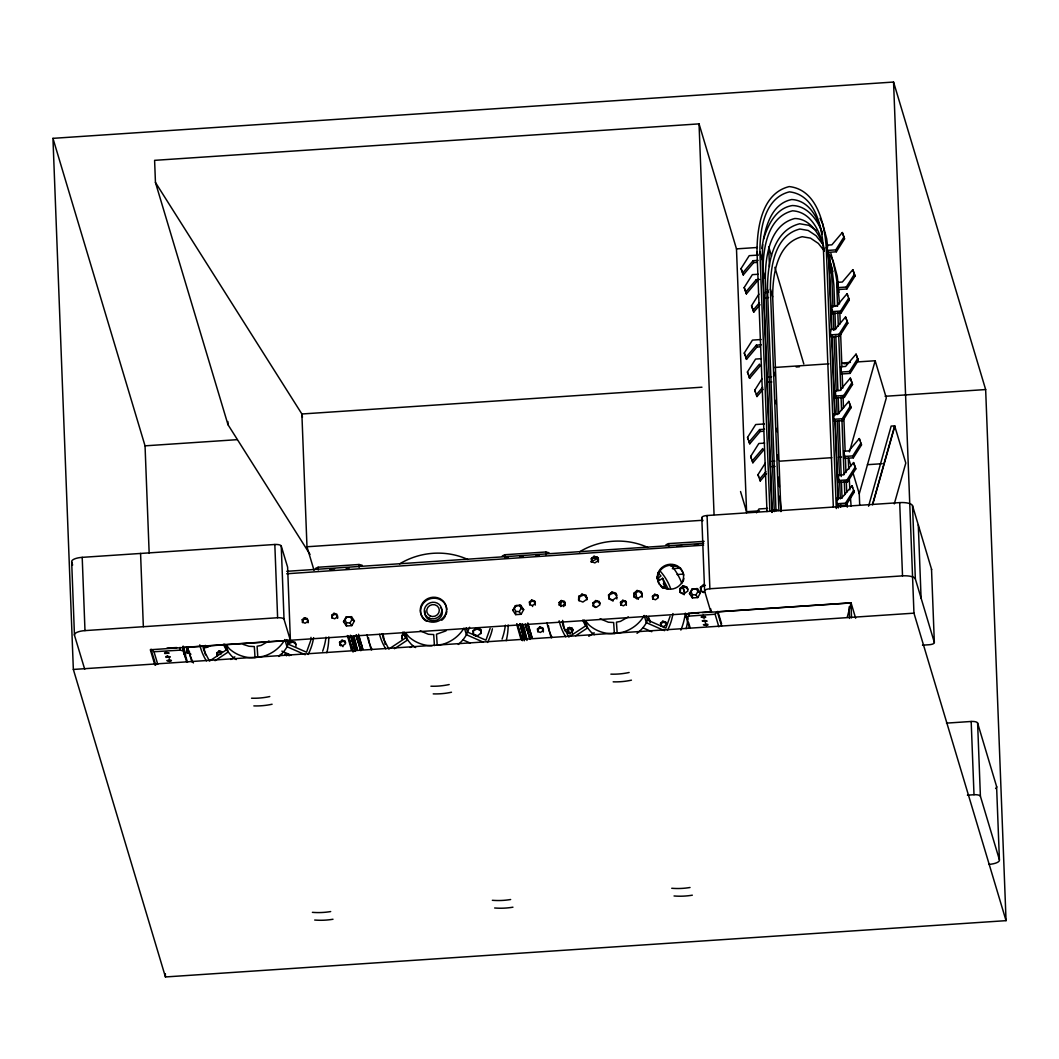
<?xml version="1.0" encoding="UTF-8"?>
<svg xmlns="http://www.w3.org/2000/svg" width="1059" height="1059" viewBox="0 0 1059 1059"><rect width="100%" height="100%" fill="white"/><g stroke="black" fill="none" stroke-linecap="round" stroke-linejoin="round"><path stroke-width="1.5" d="M404.67 634.328L402.182 635.691L402.116 639.173L401.732 635.44L404.326 633.6M475.557 635.969L473.32 634.394L473.386 630.926L477.106 628.874L481.183 631.098L480.799 633.772M535.298 602.637L535.258 605.086L534.464 600.877L531.618 600.082L529.394 602.055L529.752 604.967L530.162 602.134L532.929 600.982L535.298 602.637L534.464 600.877M543.36 629.549L543.307 631.985L542.526 627.775L539.68 626.994L537.456 628.967L537.813 631.866L538.224 629.046L540.99 627.881L543.36 629.549L542.526 627.775M564.963 603.114L564.924 605.563L564.129 601.34L561.296 600.559L559.073 602.531L559.43 605.43L559.84 602.611L562.607 601.446L564.963 603.114L564.129 601.34M586.977 599.778L585.945 595.317L581.854 594.178L578.651 597.011L579.048 600.784L579.63 596.72L583.628 595.039L587.03 597.435M598.388 559.178L598.335 562.144L597.435 557.233L593.98 556.293L591.293 558.675L591.663 561.998L592.166 558.57L595.515 557.166L598.388 559.178L597.435 557.233M642.138 597.263L642.204 593.742L641.132 591.61L637.028 590.485L633.838 593.318L634.235 597.091L636.988 598.587M766.981 511.563L757.013 252.214C756.986 228.188 761.659 193.426 789.207 186.569C817.23 189.68 824.577 224.23 826.258 247.568L836.292 508.572M769.867 511.365L759.899 252.016C759.872 229.988 764.148 198.126 789.405 191.851C815.099 194.697 821.837 226.361 823.372 247.766L833.34 507.115M771.905 512.45L762.202 259.707L762.705 244.603M772.302 512.159L763.036 270.985C763.01 248.958 767.285 217.095 792.542 210.807C812.187 211.906 820.831 233.695 824.445 250.255M774.288 511.59L765.339 278.676C765.313 256.649 769.589 224.786 794.846 218.498C809.844 218.736 818.594 233.245 823.452 245.688M775.995 510.742L767.497 289.385C767.471 265.359 772.143 230.61 799.691 223.753L808.732 225.302L816.092 230.253M778.881 510.544L770.383 289.2C770.356 267.172 774.632 235.31 799.889 229.022L808.176 230.452L816.065 235.733L822.989 244.523M780.933 511.629L772.686 296.877C772.66 274.863 776.935 243.001 802.192 236.713L810.479 238.143L818.355 243.424L824.299 250.957M310.989 637.346L310.764 640.404L306.541 652.212L288.114 644.11L286.817 639.795M560.767 606.569L561.217 600.466L562.607 601.446M219.094 650.914L220.418 651.814L217.638 652.979L217.241 655.799L216.87 652.887L219.094 650.914L221.94 651.709M305.76 618.655L302.98 619.806L302.583 622.639L302.212 619.727L304.436 617.754L307.282 618.549L308.076 622.758L308.116 620.309L304.436 617.754M332.063 618.204L332.473 615.385L335.24 614.22L337.596 615.875L337.556 618.324L336.762 614.114L333.916 613.32L331.705 615.292L331.93 617.715L334.644 618.8L337.384 616.867M343.301 641.119L340.521 642.284L340.124 645.116L339.754 642.204L341.978 640.232L344.824 641.013L345.658 642.787L341.978 640.232M567.492 632.342L567.889 629.523L570.669 628.358L573.025 630.026L572.191 628.252L569.345 627.471L567.121 629.43L567.492 632.342L570.364 633.904L567.359 631.866M593.371 606.251L593.861 602.836L597.223 601.419L600.082 603.445L599.129 601.499L595.688 600.546L592.987 602.928L593.371 606.251L595.688 607.522M608.938 598.772L609.521 594.708L613.518 593.04L616.907 595.436L615.835 593.305L611.745 592.18L608.541 595.012L608.938 598.772L613.082 601.035L612.79 600.069L608.872 598.507M624.055 601.194L621.262 602.372L620.852 605.218L620.495 602.293L622.732 600.307L625.591 601.102L626.438 602.875L622.732 600.307M634.235 597.091L634.818 593.014L638.802 591.346L642.204 593.742M652.834 599.182L653.231 596.363L656.011 595.198L658.367 596.852L657.533 595.092L654.687 594.298L652.463 596.27L652.701 598.692L655.415 599.791L658.155 597.845L657.533 595.092M664.059 622.096L661.293 623.261L660.882 626.094L660.525 623.182L662.749 621.209L665.595 621.99L666.429 623.764L662.749 621.209M683.982 593.742L687.926 590.962L687.026 586.99L682.936 585.852L679.732 588.698L680.063 592.18L683.982 593.742L684.273 594.708L680.13 592.458L680.712 588.394L684.71 586.726L688.098 589.108M703.586 592.577L700.82 591.068L701.402 587.004L705.387 585.336M183.511 652.119L185.153 656.646L185.603 653.88L183.141 646.083M351.879 647.049L351.429 649.829L347.378 635.532M761.845 248.508C764.744 229.935 769.999 203.99 791.708 199.529C809.473 200.323 818.739 219.134 822.366 234.37M847.266 617.145L851.052 602.928L717.367 611.877L721.603 626.028M849.45 451.862L875.171 360.748L857.009 361.953M859.709 505.342L859.259 493.785L886.304 397.946L875.171 360.748M868.552 506.215L891.162 426.089L894.67 425.85L905.802 463.061L894.286 503.912M872.497 504.415L894.67 425.85M872.616 504.812L894.789 426.261M490.145 628.384L485.922 640.205L467.509 632.104L466.212 627.775M563.626 606.622L565.215 602.2M670.095 616.338L665.873 628.146L647.459 620.044L646.162 615.729M763.565 239.202C767.894 224.905 775.929 208.107 792.344 205.539C807.408 205.764 817.217 219.57 822.208 232.358M289.689 640.457L286.711 647.38A35.212 33.094 -16.7 0 1 278.888 656.461M469.6 627.232L466.092 635.36A35.212 33.094 -16.7 0 1 458.269 644.454M649.035 616.404L646.056 623.314A35.212 33.094 -16.7 0 1 637.028 633.348M343.513 621.699L346.068 617.053L351.509 616.695L354.394 620.971L351.853 625.617L346.412 625.988L343.513 621.699L347.14 616.828M512.808 610.368L515.349 605.722L520.79 605.351L523.689 609.64L521.134 614.286L515.693 614.644L512.808 610.368L516.421 605.496M689.488 593.649L692.043 589.003L697.484 588.645L700.37 592.921L697.828 597.567L692.387 597.938L689.488 593.649L693.115 588.778M344.982 619.608L346.372 622.692L349.92 622.996L351.919 619.687L350.317 616.656M514.264 608.263L515.654 611.347L519.201 611.652L521.2 608.343L519.598 605.324M690.958 591.557L692.348 594.642L695.895 594.946L697.894 591.637L696.293 588.605M757 262.407L753.704 262.619L743.259 274.956L741.048 268.562L749.216 255.669L757.873 255.087M759.568 279.444L756.272 279.669L756.841 281.588L746.383 293.912L744.186 287.532L752.353 274.638L758.125 274.255M760.005 304.727L753.743 312.127L751.533 305.747L758.879 294.137M744.874 354.924L744.292 352.991L752.459 340.098L761.117 339.529M747.998 373.88L747.429 371.961L755.596 359.067L761.368 358.683M835.789 249.871L843.957 236.978L842.329 232.517L831.871 244.841L826.92 245.172L827.119 250.453L835.789 249.871L836.358 251.79L827.701 252.373L826.92 245.172M836.358 251.79L844.526 238.897L843.957 236.978M755.358 392.095L754.776 390.175L762.123 378.566M748.117 439.353L747.535 437.42L755.702 424.527L764.36 423.957M846.273 287.055L854.428 274.162L852.813 269.701L842.355 282.025L837.404 282.356L837.603 287.638L846.273 287.055L846.843 288.975L838.185 289.557L837.404 282.356M846.843 288.975L855.01 276.081L854.428 274.162M841.111 312.974L840.542 311.055L848.709 298.161L849.278 300.081L841.111 312.974L832.453 313.557L831.672 306.355L836.623 306.025L847.081 293.7L849.278 300.081M751.255 458.309L750.672 456.389L758.84 443.496L764.611 443.112M839.602 336.233L839.032 334.3L847.2 321.406L845.572 316.945L835.114 329.283L830.163 329.614L830.944 336.802L839.602 336.233L847.769 323.339L847.2 321.406M758.601 476.524L758.019 474.604L765.366 463.008M756.497 512.834L758.946 508.969L767.603 508.386M850.086 373.403L849.517 371.484L857.671 358.591L856.056 354.13L845.598 366.454L840.647 366.785L841.428 373.986L850.086 373.403L858.253 360.51L857.671 358.591M844.354 397.403L843.785 395.484L851.952 382.59L850.324 378.129L839.866 390.453L834.916 390.784L835.697 397.985L844.354 397.403L852.521 384.51L851.952 382.59M842.845 420.661L842.276 418.742L850.443 405.849L848.815 401.374L838.357 413.712L833.407 414.043L834.188 421.244L842.845 420.661L851.012 407.768L850.443 405.849M853.329 457.832L852.76 455.913L860.914 443.019L861.496 444.939L853.329 457.832L844.672 458.415L843.891 451.213L848.841 450.882L859.299 438.558L861.496 444.939M847.597 481.845L847.028 479.912L855.195 467.019L853.567 462.558L843.11 474.895L838.159 475.226L838.94 482.414L847.597 481.845L855.765 468.952L855.195 467.019M846.088 505.09L845.519 503.171L853.686 490.277L854.256 492.197L846.088 505.09L837.431 505.673L836.65 498.471L841.601 498.14L852.058 485.803L854.256 492.197M205.34 645.355L204.744 646.136L208.477 646.467M743.259 274.956L742.677 273.023L753.134 260.699L758.085 260.368M746.383 293.912L745.814 291.993L756.272 279.669M753.743 312.127L753.161 310.208L759.435 302.808M761.328 344.797L756.378 345.128L745.92 357.465L746.502 359.385L756.947 347.048L760.256 346.836M749.626 378.354L760.084 366.017L759.515 364.097L749.057 376.422L749.626 378.354L747.429 371.961M762.679 387.237L756.404 394.636L756.986 396.556L763.248 389.169M764.572 429.226L759.621 429.557L749.163 441.894L749.746 443.814L760.19 431.476L763.499 431.265M752.87 462.783L763.327 450.446L762.758 448.526L752.3 460.85L752.87 462.783L750.672 456.389M765.922 471.679L759.647 479.065L760.23 480.998L766.491 473.598M689.594 628.318L686.285 617.291L688.919 616.126L715.09 614.22L717.83 611.334L721.616 623.95M186.702 649.154L187.681 648.849L187.086 652.926L186.702 649.154L188.833 647.261M296.083 646.189L295.196 642.231L291.093 641.092L287.902 643.938L292.866 641.953L296.268 644.349M700.82 591.068L700.423 587.308L703.626 584.475M268.973 640.96L261.083 645.461L257.099 646.228L257.814 657.189M628.318 616.894L620.415 621.395L616.444 622.163L617.159 633.123M307.904 621.302L305.164 623.235L302.45 622.149M280.039 655.124L282.263 653.549M339.992 644.627L342.706 645.712L345.446 643.779L344.824 641.013M480.68 629.456L480.998 632.911L477.847 635.704L473.81 634.593L472.923 630.674L476.815 627.921L480.68 629.456L481.183 631.098M529.632 604.477L532.346 605.563L535.086 603.63M598.189 560.582L594.867 562.925L591.571 561.614M564.751 604.093L562.011 606.039L559.298 604.954M543.148 630.529L540.408 632.475L537.681 631.389M612.79 600.069L616.735 597.276L615.835 593.305M570.073 632.951L572.813 631.005L572.191 628.252M625.591 601.102L626.226 603.868L623.46 605.827L620.72 604.729M634.169 596.813L638.074 598.375L642.019 595.582L641.132 591.61M660.763 625.604L663.477 626.69L666.217 624.757L665.595 621.99M215.043 660.697L228.241 651.973L226.083 644.772L229.406 648.796A35.212 33.094 -16.7 0 0 254.186 657.758L263.254 656.328A35.212 33.094 -16.7 0 0 284.553 640.166M230.809 659.479L234.833 656.818M394.438 648.69L407.622 639.967L405.465 632.752L408.8 636.777A35.212 33.094 -16.7 0 0 432.046 645.752M410.204 647.473L412.878 645.699M657.043 578.638L661.001 576.017L657.798 572.628M575.699 635.757L587.573 627.908L585.415 620.706L588.751 624.731A35.212 33.094 -16.7 0 0 613.518 633.692L622.599 632.276A35.212 33.094 -16.7 0 0 643.885 616.1M658.698 580.875L662.616 578.28L668.322 589.188M588.817 636.3L594.178 632.752M662.246 587.732L664.92 585.971L662.616 578.28M523.212 637.24L520.724 638.484L516.673 624.188M590.843 561.866L598.07 558.278M446.011 630.86L436.493 634.222L437.208 645.169L442.636 644.322A35.212 33.094 -16.7 0 0 463.935 628.159M315.516 568.392L318.15 567.24L359.014 564.5L362.218 565.268M502.31 555.896L504.944 554.731L545.809 551.991L549.012 552.758M665.939 544.776L668.573 543.611L704.169 541.361M686.285 617.291L686.179 614.524L688.813 613.36L711.582 611.533M704.023 617.86L705.704 617.238L705.387 616.576L701.071 617L704.023 617.86L703.097 615.16M706.327 625.551L708.008 624.929L707.69 624.267L703.375 624.691L706.327 625.551L705.4 622.838M578.651 597.011L579.63 596.72M608.541 595.012L609.521 594.708M633.838 593.318L634.818 593.014M679.732 588.698L680.712 588.394M700.423 587.308L701.402 587.004M169.374 661.438L171.465 660.803L170.83 660.061L166.832 660.564L169.374 661.438L169.268 658.672M289.12 655.799L287.518 653.8L286.473 655.786L284.99 654.184L287.518 653.8L288.644 655.031M591.293 558.675L592.166 558.57M592.987 602.928L593.861 602.836M286.698 573.766L703.6 545.173M52.95 138.345L893.558 82.046L985.651 389.553L1006.05 920.655L165.442 976.954L73.349 669.447L52.95 138.345L145.043 445.839L149.16 553.05M746.621 512.794L736.482 248.878L699.046 123.877L154.601 160.346L155.448 182.466L227.989 424.699L310.022 554.4M736.482 248.878L757.423 247.475M765.472 292.469L768.357 292.271M765.26 297.764L768.569 297.553M831.884 311.637L840.542 311.055M830.362 334.882L839.032 334.3M774.473 367.486L828.945 363.833M842.143 362.959L850.403 362.403M796.156 366.983L799.452 366.758M843.93 363.78L847.226 363.568M768.715 376.898L771.601 376.7M840.846 372.066L849.517 371.484M768.503 382.206L771.812 381.981M701.958 387.197L301.881 413.99L155.448 182.466M835.127 396.066L843.785 395.484M145.043 445.839L237.348 439.657M885.099 396.291L985.651 389.553M833.618 419.311L842.276 418.742M771.958 461.327L774.844 461.128M844.089 456.495L852.76 455.913M779.702 461.168L831.831 457.673M838.344 457.236L841.601 457.025M771.746 466.635L775.056 466.41M867.427 464.689L882.253 463.696M838.371 480.495L847.028 479.912M836.862 503.74L845.519 503.171M759.462 510.835L746.582 511.709L740.532 491.522M773.957 509.869L777.187 509.657M84.72 669.262L74.461 635.228L71.681 561.972A11.742 3.905 -2.2 0 1 82.205 557.352L274.824 544.485A5.864 1.946 -2.2 0 1 281.244 546.007L287.611 567.147L290.404 640.404L150.312 649.749L154.945 665.118M855.646 618.244L851.052 602.836L710.946 612.221L704.619 591.081L701.799 517.838A5.864 1.946 -2.2 0 1 707.068 515.521L899.7 502.615A11.742 3.905 -2.2 0 1 912.527 505.686L931.523 569.173L934.342 642.429A5.864 1.959 -2.2 0 1 929.074 644.746L922.495 645.183M302.464 417.233L301.881 413.99L306.978 546.762L702.699 520.26M286.751 571.317L703.719 543.346M329.693 569.239L334.591 568.908M346.041 568.154L349.311 567.928M508.32 557.286L505.05 557.497L504.944 554.731M519.77 556.518L523.027 556.293M536.106 555.419L539.375 555.194M598.388 557.947L591.796 558.384A58.099 54.591 -16.7 0 1 594.509 557.286M670.585 566.022L675.523 565.691M672.333 568.67L680.58 568.127M677.045 574.534L683.624 574.084M692.043 589.003L697.484 588.645M74.461 635.228A11.742 3.905 -2.2 0 1 84.985 630.608L277.617 617.741A5.864 1.946 -2.2 0 1 284.024 619.263L290.404 640.404M704.619 591.081A5.864 1.946 -2.2 0 1 709.874 588.764L902.52 575.871A11.742 3.905 -2.2 0 1 915.347 578.929L934.342 642.429M346.068 617.053L351.509 616.695M515.349 605.722L520.79 605.351M182.307 647.486L698.914 612.896M702.21 612.671L710.457 612.128M73.349 669.447L913.957 613.161L1006.05 920.655M946.481 723.125L971.182 721.47A5.864 1.946 -2.2 0 1 977.603 723.006L996.598 786.506L999.405 859.749A11.742 3.905 -2.2 0 1 988.881 864.382M967.41 795.163L974.002 794.727A5.864 1.946 -2.2 0 1 980.409 796.262L999.405 859.749M155.752 665.012L151.027 649.22L153.992 651.735L180.162 650.147L183.379 650.901L186.675 661.941M676.754 545.901L681.586 545.623M694.492 544.856L697.722 544.67M167.031 648.068L176.8 647.552M620.495 602.293L621.262 602.372M652.463 596.27L653.231 596.363M559.073 602.531L559.84 602.611M529.394 602.055L530.162 602.134M660.525 623.182L661.293 623.261M567.121 629.43L567.889 629.523M537.456 628.967L538.224 629.046M331.705 615.292L332.473 615.385M302.212 619.727L302.98 619.806M339.754 642.204L340.521 642.284M216.87 652.887L217.638 652.979M527.792 630.833L529.619 637.055L532.042 637.73L527.819 622.917M358.524 634.248L362.747 649.061L360.338 648.399L358.498 642.178M243.279 644.441L248.997 646.268L254.319 646.572L255.034 657.613M700.754 590.803L704.672 592.365M593.265 605.867L596.561 607.191L599.884 604.835L599.129 601.499M578.982 600.506L582.9 602.068L586.845 599.275L585.945 595.317M187.033 652.648L190.938 654.21M664.575 630.674L646.334 622.652L644.176 615.451M642.694 627.722L651.762 631.72M483.222 642.111L466.384 634.698L464.649 628.94M462.743 639.782L470.289 643.104M305.23 654.74L286.989 646.718L284.831 639.504M281.84 651.126L290.907 655.111M284.99 654.184L286.115 654.7M682.936 585.852L684.71 586.726M637.028 590.485L638.802 591.346M611.745 592.18L613.518 593.04M581.854 594.178L583.628 595.039M291.093 641.092L292.866 641.953M697.894 591.637L700.37 592.921M521.2 608.343L523.689 609.64M351.919 619.687L354.394 620.971M593.98 556.293L595.515 557.166M595.688 600.546L597.223 601.419M600.135 618.774L608.329 622.215L613.651 622.52L614.379 633.56M420.185 630.833L428.379 634.262L433.7 634.566L434.415 645.606M654.687 594.298L656.011 595.198M531.618 600.082L532.929 600.982M569.345 627.471L570.669 628.358M539.68 626.994L540.99 627.881M333.916 613.32L335.24 614.22M647.989 619.052L650.266 620.653M656.898 576.93L659.029 579.194M663.305 583.708L666.349 588.698M695.895 594.946L697.828 597.567M519.201 611.652L521.134 614.286M349.92 622.996L351.853 625.617M820.037 218.247L822.711 223.912L826.748 238.95L827.661 247.104M830.521 255.418L833.195 261.083L837.232 276.134L838.146 284.289M528.825 629.059L531.38 635.029M359.531 640.404L362.085 646.374L360.338 648.399L360.854 650.729M520.618 623.751L526.998 640.457M351.906 636.605L357.121 650.266M844.526 238.897L842.329 232.517M855.01 276.081L852.813 269.701M847.769 323.339L845.572 316.945M858.253 360.51L856.056 354.13M852.521 384.51L850.324 378.129M851.012 407.768L848.815 401.374M855.765 468.952L853.567 462.558M741.048 268.562L742.677 273.023M751.533 305.747L753.161 310.208M744.186 287.532L745.814 291.993M744.292 352.991L746.502 359.385M754.776 390.175L756.986 396.556M747.535 437.42L749.746 443.814M758.019 474.604L760.23 480.998M348.464 636.618L349.92 641.092M516.977 623.804L522.405 640.655L517.719 624.903M348.186 636.671L353.124 652L348.424 636.234M527.806 624.122L532.042 637.73M358.524 635.466L362.747 649.061M571.291 628.808L572.257 631.971M571.357 628.927L572.337 632.091M525.317 623.976L529.937 639.054L526.8 627.947M356.023 635.307L360.656 650.385M354.606 646.109L355.043 647.539M339.436 642.323L340.389 645.487M71.681 561.972L72.621 565.069M847.081 293.7L847.65 295.62M826.258 247.568L828.562 255.259L831.421 329.601M830.891 253.405C835.405 269.966 838.291 286.976 839.496 303.999M827.767 251.857L829.396 266.537L831.699 274.228L832.97 307.269M823.372 247.766L824.299 250.837M830.163 329.614L830.746 331.533M840.647 366.785L841.428 373.986M859.299 438.558L859.868 440.478M848.59 458.137L850.906 465.881M852.76 472.089L859.259 493.785M833.407 414.043L833.989 415.962M843.891 451.213L844.566 455.78M852.058 485.803L852.627 487.736M838.159 475.226L838.94 482.414M771.548 256.225L768.702 246.721L769.456 266.511M774.87 267.318L803.807 363.952M836.65 498.471L837.232 500.391M759.899 252.016L762.202 259.707M770.383 289.2L772.686 296.877M763.036 270.985L765.339 278.676M757.013 252.214L757.94 255.285M767.497 289.385L768.424 292.469M753.134 260.699L753.704 262.619M756.378 345.128L756.947 347.048M759.621 429.557L760.19 431.476M701.799 517.838L702.713 520.856M715.09 614.22L718.862 626.849M686.179 614.524L687.595 619.25M688.535 622.401L689.952 627.127M663.477 626.69L663.768 627.656M638.074 598.375L638.365 599.341M584.065 620.005L585.799 625.763L568.815 637.002L563.097 626.081L562.183 621.62M532.346 605.563L532.637 606.529M476.815 627.921L477.106 628.874M404.114 632.051L405.835 637.809L388.865 649.048L383.146 638.14L382.22 633.666M342.706 645.712L342.997 646.678M340.071 642.734L341.011 645.897M306.978 546.762L314.046 570.351M224.733 644.057L226.454 649.829L209.47 661.054L203.765 650.147L202.838 645.686M219.875 651.298L220.815 654.449M187.509 662.325L183.273 648.134L183.379 650.901M153.992 651.735L157.765 664.364M570.96 628.821L572.363 633.534M527.753 625.128L529.553 631.164M358.458 636.459L360.259 642.495M567.862 627.762L569.252 632.501M519.89 623.619L524.695 640.02L520.326 624.704M351.045 636.446L355.4 651.364L351.032 636.049M522.286 623.685L526.694 638.921M353.441 636.538L357.399 650.252M357.505 639.279L360.669 650.319M182.598 647.274L185.153 656.646M828.27 251.896L829.885 257.919L831.699 274.228M830.799 263.89L832.851 271.554M829.726 260.805L832.202 269.992L833.857 284.95L834.691 306.422M519.77 623.857L524.284 640.801M350.476 635.201L354.58 650.597M523.278 624.585L526.786 638.802M353.984 635.916L357.108 648.558M649.18 618.522L650.08 622.493M529.619 637.055L530.149 639.398M562.633 620.375L564.791 630.793M382.987 633.917L385.145 644.335M203.593 645.924L205.446 654.859M635.89 593.186L636.909 598.864M525.833 625.075L526.508 629.973M356.327 634.778L357.002 639.676M626.226 603.868L626.385 605.338M838.688 289.173L839.046 292.443M828.204 252.002L828.562 255.259M850.364 496.393L851.118 506.242M779.927 496.155L781.065 510.928M616.735 597.276L616.854 598.957M848.206 458.163L848.775 469.243M849.278 478.747L849.847 489.827M778.894 477.106L779.384 486.597M977.603 723.006L980.409 796.262M971.182 721.47L974.002 794.727M918.285 524.907L921.092 598.15M912.527 505.686L915.347 578.929M893.558 82.046L913.957 613.161M899.7 502.615L902.52 575.871M839.813 312.259L840.25 323.829M840.634 333.731L841.905 366.771M842.157 373.377L842.726 388.256M843.043 396.503L843.494 408.072M843.864 417.987L845.135 451.028M845.386 457.634L845.969 472.499M846.287 480.76L846.723 492.316M847.107 502.231L847.293 507.182M850.973 602.995L851.542 617.86M836.742 284.752L837.563 306.223M837.828 312.829L838.331 326.053M838.715 335.955L840.806 390.48M841.058 397.085L841.574 410.296M841.945 420.211L844.036 474.723M844.301 481.329L844.804 494.54M849.119 606.873L849.57 618.43M834.942 313.027L835.577 329.548M835.829 336.153L837.921 390.665M838.172 397.271L838.807 413.791M839.059 420.397L841.217 476.563M841.415 481.527L842.051 498.034M833.155 312.22L833.857 330.395M834.108 337L836.2 391.512M836.451 398.118L837.087 414.638M837.351 421.244L839.443 475.756M839.628 480.72L840.33 498.882M840.515 503.846L840.647 507.142M832.308 309.599L832.453 313.557M835.498 392.717L835.697 397.985M829.396 266.537L831.805 329.309M832.056 335.915L835.101 415.207M835.299 420.171L838.344 499.451M831.672 336.206L834.651 413.844M834.916 420.449L837.96 499.742M838.146 504.693L838.278 508.002M774.659 372.424L774.778 375.72M775.731 400.395L775.863 403.691M776.803 428.365L776.935 431.662M777.822 454.695L778.008 459.632M699.046 123.877L714.057 514.542M707.068 515.521L709.874 588.764M710.814 608.965L710.946 612.221M688.813 613.36L688.919 616.126M668.573 543.611L668.679 546.378M545.809 551.991L545.914 554.757M359.014 564.5L359.12 567.267M318.15 567.24L318.256 570.007M281.244 546.007L284.024 619.263M274.824 544.485L277.617 617.741M227.87 421.535L227.989 424.699M180.056 647.38L180.162 650.147M165.323 973.645L165.442 976.954M140.569 553.42L143.349 626.69M82.205 557.352L84.985 630.608M692.348 594.642L692.387 597.938M515.654 611.347L515.693 614.644M346.372 622.692L346.412 625.988M996.598 786.506A11.742 3.905 -2.2 0 1 995.606 788.531M931.523 569.173A5.864 1.959 -2.2 0 1 931.47 569.689M512.953 907.192A70.437 66.201 -16.7 0 1 494.646 907.987M510.65 899.515A70.437 66.201 -16.7 0 1 492.342 900.296M692.334 895.186A70.437 66.201 -16.7 0 1 674.04 895.967M690.031 887.495A70.437 66.201 -16.7 0 1 671.737 888.276M332.989 919.252A70.437 66.201 -16.7 0 1 314.695 920.033M330.686 911.561A70.437 66.201 -16.7 0 1 312.392 912.342M441.034 607.826A8.803 8.273 -16.7 0 1 435.064 620.627A8.803 8.273 -16.7 0 1 425.069 610.897M415.631 647.565A35.212 33.094 -16.7 0 1 410.958 643.978L405.385 637.266A35.212 33.094 -16.7 0 1 402.817 632.091M505.381 625.154A70.437 66.201 -16.7 0 1 502.059 639.146M449.188 684.538A70.437 66.201 -16.7 0 1 430.92 686.206M372.066 649.538A70.437 66.201 -16.7 0 1 366.957 634.659M399.627 563.865A70.437 66.201 -16.7 0 1 467.747 559.456M492.422 628.755A58.099 54.591 -16.7 0 1 487.524 642.456M385.807 648.915A58.099 54.591 -16.7 0 1 379.559 634.367M508.161 624.969A70.437 66.201 -16.7 0 1 506.215 640.708M451.491 692.229A70.437 66.201 -16.7 0 1 433.224 693.883M371.338 649.935A70.437 66.201 -16.7 0 1 368.479 637.69M236.25 659.585A35.212 33.094 -16.7 0 1 231.564 655.998L226.004 649.286A35.212 33.094 -16.7 0 1 223.423 644.11M326 637.174A70.437 66.201 -16.7 0 1 322.664 651.166M269.793 696.544A70.437 66.201 -16.7 0 1 251.539 698.212M193.4 662.947A70.437 66.201 -16.7 0 1 187.575 646.665M313.61 637.611A58.099 54.591 -16.7 0 1 308.129 654.462M206.426 660.935A58.099 54.591 -16.7 0 1 199.794 644.825M328.78 636.975A70.437 66.201 -16.7 0 1 326.834 652.728M272.097 704.235A70.437 66.201 -16.7 0 1 253.842 705.903M191.957 661.941A70.437 66.201 -16.7 0 1 189.323 651.272M622.096 602.015A8.803 8.273 -16.7 0 1 621.302 604.067M611.136 592.868A6.314 5.93 -16.7 0 1 614.392 592.643M594.351 634.698A35.212 33.094 -16.7 0 1 590.909 631.932L585.349 625.22A35.212 33.094 -16.7 0 1 582.768 620.044M578.545 600.096A35.212 33.094 -16.7 0 1 579.048 595.727M685.332 613.108A70.437 66.201 -16.7 0 1 680.858 630.092M629.139 672.491A70.437 66.201 -16.7 0 1 610.871 674.146M552.03 637.478A70.437 66.201 -16.7 0 1 546.921 622.599M579.577 551.805A70.437 66.201 -16.7 0 1 647.698 547.41M670.704 564.606A70.437 66.201 -16.7 0 1 681.903 583.588M682.936 586.58A70.437 66.201 -16.7 0 1 684.511 592.669M672.942 613.558A58.099 54.591 -16.7 0 1 667.474 630.409M565.758 636.869A58.099 54.591 -16.7 0 1 559.139 620.759M659.876 570.788A58.099 54.591 -16.7 0 1 670.532 588.42M687.953 617.649A70.437 66.201 -16.7 0 1 686.179 628.662M631.442 680.169A70.437 66.201 -16.7 0 1 613.174 681.837M551.302 637.875A70.437 66.201 -16.7 0 1 549.224 630.29M548.919 628.755A70.437 66.201 -16.7 0 1 548.443 625.644M683.029 588.341A70.437 66.201 -16.7 0 1 684.736 592.762M210.079 645.831A13.211 12.417 -16.7 0 1 203.58 647.936M683.823 578.426A13.211 12.417 -16.7 0 1 683.042 581.682M663.146 588.129A13.211 12.417 -16.7 0 1 660.591 585.958M659.598 584.687A13.211 12.417 -16.7 0 1 666.071 566.194A13.211 12.417 -16.7 0 1 683.704 575.236M446.779 611.387A13.211 12.417 -16.7 0 1 445.998 614.644M445.296 616.126A13.211 12.417 -16.7 0 1 441.775 620.23M426.102 621.09A13.211 12.417 -16.7 0 1 427.439 599.897A13.211 12.417 -16.7 0 1 446.819 609.785M166.21 652.251L164.542 652.873L164.847 653.535L169.162 653.112L166.21 652.251M167.362 656.09L165.681 656.712L165.998 657.387L170.314 656.951L167.362 656.09M706.856 621.09L705.175 621.712L702.223 620.852L704.314 620.217L706.856 621.09M428.921 618.032A8.803 8.273 -16.7 0 0 441.788 609.971A8.803 8.273 -16.7 0 0 428.379 603.67A8.803 8.273 -16.7 0 0 428.921 618.032M430.086 615.928A6.314 5.93 -16.7 0 0 439.313 610.143A6.314 5.93 -16.7 0 0 429.689 605.616A6.314 5.93 -16.7 0 0 430.086 615.928M664.297 587.97A13.211 12.417 -16.7 0 0 683.584 575.858A13.211 12.417 -16.7 0 0 663.463 566.406A13.211 12.417 -16.7 0 0 664.297 587.97M427.254 620.918A13.211 12.417 -16.7 0 0 446.541 608.819A13.211 12.417 -16.7 0 0 426.42 599.368A13.211 12.417 -16.7 0 0 427.254 620.918"/></g></svg>
